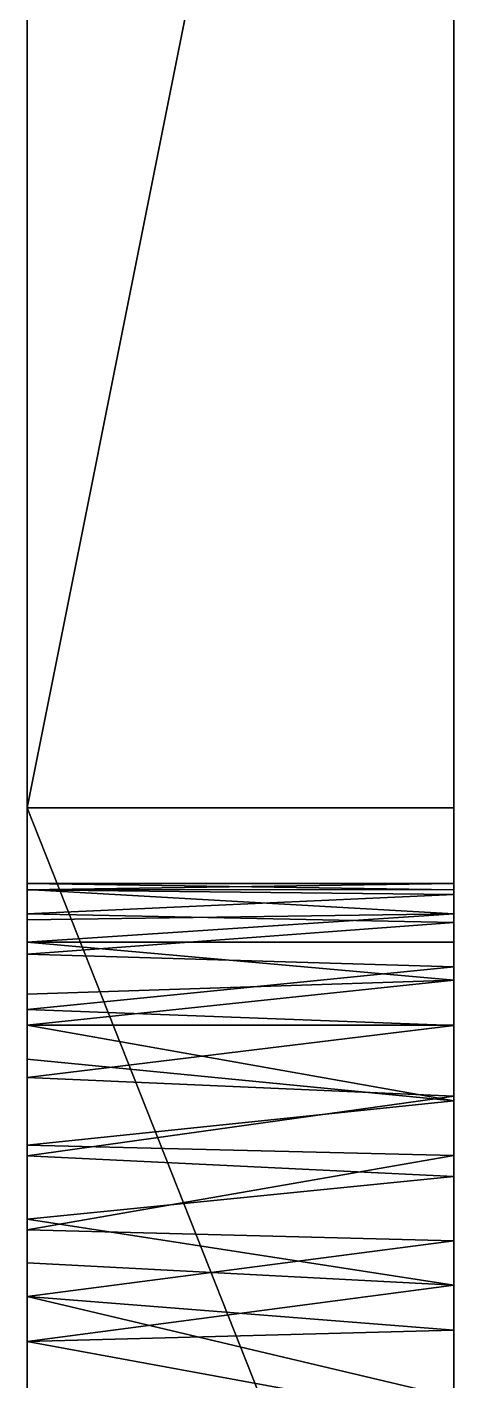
# Model space of a CAD drawing. Extents: x -29.1 to 29.1, y -25 to 25.
# Drawn here: x -29.1 to -25.1, y -0.37 to 12.31 of the extents above; entities that cross this region are included whole.
import ezdxf

# ---------------------------------------------------------------- set-up
doc = ezdxf.new("R2010")
doc.units = 0
doc.header["$MEASUREMENT"] = 0
doc.layers.add('ConstrLine', color=7, linetype='Continuous')
doc.layers.add('ObjLayer', color=2, linetype='Continuous')

msp = doc.modelspace()

# ---------------------------------------------------------------- linework, layer by layer
at = {"layer": 'ConstrLine'}
for points in [[(-29.1, 25, 48), (-29.1, 5, 43.9), (-29.1, 5, 48)], [(-29.1, 2.645, 33.637), (-29.1, 25, 48), (-29.1, 2.964, 33.362)], [(-29.1, 3.255, 33.056), (-29.1, 2.964, 33.362), (-29.1, 25, 48)], [(-29.1, 25, 48), (-29.1, 2.645, 33.637), (-29.1, 5, 43.9)], [(-29.1, 1.74, 26.323), (-29.1, 2.472, 26.738), (-29.1, 25)], [(-29.1, 25, 48), (-29.1, 3.74, 32.367), (-29.1, 3.255, 33.056)], [(-29.1, 3.949, 31.941), (-29.1, 3.74, 32.367), (-29.1, 25, 48)], [(-29.1, 4.235, 30.983), (-29.1, 3.949, 31.941), (-29.1, 25, 48)], [(-29.1, 4.006, 28.703), (-29.1, 4.23, 29.514), (-29.1, 25)], [(-29.1, 4.292, 30.354), (-29.1, 25, 48), (-29.1, 4.23, 29.514)], [(-29.1, 25), (-29.1, 4.23, 29.514), (-29.1, 25, 48)], [(-29.1, 25, 48), (-29.1, 4.292, 30.354), (-29.1, 4.235, 30.983)], [(-29.1, 1.147, 26.105), (-29.1, 25), (-29.1, 0.735, 26.013)], [(-29.1, 1.74, 26.323), (-29.1, 25), (-29.1, 1.147, 26.105)], [(-29.1, 4.006, 28.703), (-29.1, 25), (-29.1, 3.627, 27.951)], [(-29.1, 2.472, 26.738), (-29.1, 3.11, 27.288), (-29.1, 25)], [(-29.1, 3.11, 27.288), (-29.1, 3.627, 27.951), (-29.1, 25)], [(-29.1, 0.735, 26.013), (-29.1, 25), (-29.1, 0, 25.964)], [(-29.1, -25), (-29.1, 0, 25.964), (-29.1, 25)], [(-29.1, 5, 48), (-25.1, 5, 48), (-25.1, 25, 48)], [(-29.1, 5, 48), (-25.1, 25, 48), (-29.1, 25, 48)], [(-25.1, 25, 48), (-25.1, 5, 48), (-25.1, 5, 43.9)], [(-25.1, 3.385, 32.89), (-25.1, 25, 48), (-25.1, 2.964, 33.362)], [(-25.1, 4.006, 31.794), (-25.1, 25, 48), (-25.1, 3.74, 32.367)], [(-25.1, 4.23, 30.982), (-25.1, 25, 48), (-25.1, 4.006, 31.794)], [(-25.1, 3.74, 32.367), (-25.1, 25, 48), (-25.1, 3.385, 32.89)], [(-25.1, 5, 43.9), (-25.1, 2.964, 33.362), (-25.1, 25, 48)], [(-25.1, 4.189, 29.308), (-25.1, 25, 4), (-25.1, 4.292, 30.143)], [(-25.1, 4.292, 30.143), (-25.1, 25, 48), (-25.1, 4.23, 30.982)], [(-25.1, 3.51, 27.776), (-25.1, 2.961, 27.139), (-25.1, 25, 4)], [(-25.1, 3.925, 28.508), (-25.1, 3.51, 27.776), (-25.1, 25, 4)], [(-25.1, 2.961, 27.139), (-25.1, 2.297, 26.621), (-25.1, 25, 4)], [(-25.1, -0.37, 4), (-25.1, 25, 4), (-25.1, 1.545, 26.243)], [(-25.1, 2.297, 26.621), (-25.1, 1.545, 26.243), (-25.1, 25, 4)], [(-25.1, 3.925, 28.508), (-25.1, 25, 4), (-25.1, 4.189, 29.308)], [(-25.1, 25, 48), (-25.1, 4.292, 30.143), (-25.1, 25, 4)], [(-29.1, 1.838, 34.136), (-29.1, 5, 43.9), (-29.1, 2.645, 33.637)], [(-29.1, 1.045, 34.42), (-29.1, 5, 43.9), (-29.1, 1.838, 34.136)], [(-29.1, 0.42, 34.512), (-29.1, 5, 43.9), (-29.1, 1.045, 34.42)], [(-29.1, -0.526, 34.515), (-29.1, 5, 43.9), (-29.1, 0.42, 34.512)], [(-29.1, 5, 43.9), (-29.1, -0.526, 34.515), (-29.1, -5.1, 43.9)], [(-29.1, 5, 48), (-29.1, 5, 43.9), (-25.1, 5, 43.9)], [(-29.1, 5, 48), (-25.1, 5, 43.9), (-25.1, 5, 48)], [(-25.1, 5, 43.9), (-29.1, 5, 43.9), (-25.1, -5.1, 43.9)], [(-29.1, -5.1, 43.9), (-25.1, -5.1, 43.9), (-29.1, 5, 43.9)], [(-25.1, 2.254, 33.906), (-25.1, 5, 43.9), (-25.1, 1.742, 34.178)], [(-25.1, 2.964, 33.362), (-25.1, 5, 43.9), (-25.1, 2.254, 33.906)], [(-25.1, 0.942, 34.443), (-25.1, 1.742, 34.178), (-25.1, 5, 43.9)], [(-25.1, 0.105, 34.546), (-25.1, 0.942, 34.443), (-25.1, 5, 43.9)], [(-25.1, 5, 43.9), (-25.1, -5.1, 43.9), (-25.1, 0.105, 34.546)], [(-29.1, 4.235, 30.983), (-29.1, 4.292, 30.354), (-25.1, 4.23, 30.982)], [(-29.1, 4.292, 30.354), (-29.1, 4.23, 29.514), (-25.1, 4.292, 30.143)], [(-25.1, 4.189, 29.308), (-25.1, 4.292, 30.143), (-29.1, 4.23, 29.514)], [(-25.1, 4.23, 30.982), (-29.1, 4.292, 30.354), (-25.1, 4.292, 30.143)], [(-25.1, 4.006, 31.794), (-29.1, 3.949, 31.941), (-29.1, 4.235, 30.983)], [(-25.1, 4.006, 31.794), (-29.1, 4.235, 30.983), (-25.1, 4.23, 30.982)], [(-29.1, 4.006, 28.703), (-25.1, 4.189, 29.308), (-29.1, 4.23, 29.514)], [(-25.1, 4.189, 29.308), (-29.1, 4.006, 28.703), (-25.1, 3.925, 28.508)], [(-25.1, 3.74, 32.367), (-29.1, 3.74, 32.367), (-25.1, 4.006, 31.794)], [(-29.1, 3.74, 32.367), (-29.1, 3.949, 31.941), (-25.1, 4.006, 31.794)], [(-25.1, 3.925, 28.508), (-29.1, 4.006, 28.703), (-29.1, 3.627, 27.951)], [(-29.1, 3.627, 27.951), (-25.1, 3.51, 27.776), (-25.1, 3.925, 28.508)], [(-29.1, 3.255, 33.056), (-29.1, 3.74, 32.367), (-25.1, 3.385, 32.89)], [(-29.1, 3.74, 32.367), (-25.1, 3.74, 32.367), (-25.1, 3.385, 32.89)], [(-29.1, 3.627, 27.951), (-29.1, 3.11, 27.288), (-25.1, 3.51, 27.776)], [(-25.1, 3.51, 27.776), (-29.1, 3.11, 27.288), (-25.1, 2.961, 27.139)], [(-25.1, 3.385, 32.89), (-29.1, 2.964, 33.362), (-29.1, 3.255, 33.056)], [(-25.1, 3.385, 32.89), (-25.1, 2.964, 33.362), (-29.1, 2.964, 33.362)], [(-29.1, 3.11, 27.288), (-29.1, 2.472, 26.738), (-25.1, 2.961, 27.139)], [(-29.1, 2.964, 33.362), (-25.1, 2.254, 33.906), (-29.1, 2.645, 33.637)], [(-25.1, 2.964, 33.362), (-25.1, 2.254, 33.906), (-29.1, 2.964, 33.362)], [(-25.1, 2.961, 27.139), (-29.1, 2.472, 26.738), (-25.1, 2.297, 26.621)], [(-25.1, 2.254, 33.906), (-29.1, 1.838, 34.136), (-29.1, 2.645, 33.637)], [(-25.1, 2.297, 26.621), (-29.1, 2.472, 26.738), (-29.1, 1.74, 26.323)], [(-29.1, 1.74, 26.323), (-25.1, 1.545, 26.243), (-25.1, 2.297, 26.621)], [(-25.1, 2.254, 33.906), (-25.1, 1.742, 34.178), (-29.1, 1.838, 34.136)], [(-25.1, 1.742, 34.178), (-29.1, 1.045, 34.42), (-29.1, 1.838, 34.136)], [(-25.1, 1.742, 34.178), (-25.1, 0.942, 34.443), (-29.1, 1.045, 34.42)], [(-29.1, 1.74, 26.323), (-29.1, 1.147, 26.105), (-25.1, 1.545, 26.243)], [(-25.1, 1.545, 26.243), (-29.1, 1.147, 26.105), (-25.1, 0.526, 25.982)], [(-25.1, 0.526, 25.982), (-25.1, -0.37, 4), (-25.1, 1.545, 26.243)], [(-29.1, 1.147, 26.105), (-29.1, 0.735, 26.013), (-25.1, 0.526, 25.982)], [(-29.1, 0.42, 34.512), (-29.1, 1.045, 34.42), (-25.1, 0.942, 34.443)], [(-25.1, 0.942, 34.443), (-25.1, 0.105, 34.546), (-29.1, 0.42, 34.512)], [(-29.1, 0.735, 26.013), (-29.1, 0, 25.964), (-25.1, 0.526, 25.982)], [(-25.1, 0.105, 25.951), (-25.1, 0.526, 25.982), (-29.1, 0, 25.964)], [(-25.1, 0.526, 25.982), (-25.1, 0.105, 25.951), (-25.1, -0.37, 4)], [(-29.1, 0.42, 34.512), (-25.1, 0.105, 34.546), (-25.1, -0.526, 34.51)], [(-29.1, -0.526, 34.515), (-29.1, 0.42, 34.512), (-25.1, -0.526, 34.51)], [(-25.1, 0.105, 25.951), (-29.1, 0, 25.964), (-25.1, -0.735, 26.013)], [(-29.1, -25), (-29.1, -1.145, 26.11), (-29.1, 0, 25.964)], [(-25.1, -0.735, 26.013), (-29.1, 0, 25.964), (-29.1, -1.145, 26.11)], [(-25.1, -0.526, 34.51), (-25.1, 0.105, 34.546), (-25.1, -5.1, 43.9)], [(-25.1, 0.105, 25.951), (-25.1, -0.735, 26.013), (-25.1, -0.37, 4)], [(-25.1, -0.37, 4), (-25.1, -1.547, 26.238), (-25.1, -25, 4)], [(-25.1, -0.735, 26.013), (-25.1, -1.547, 26.238), (-25.1, -0.37, 4)]]:
    msp.add_3dface(points, dxfattribs=at)
at = {"layer": 'ObjLayer', "extrusion": (-6.12323e-17, -1, 0)}
for p, q in [((-29.1, 25, 48), (-29.1, 5, 48)), ((-25.1, 5, 48), (-25.1, 25, 48)), ((-29.1, 5, 48), (-25.1, 5, 48)), ((-29.1, 5, 48), (-29.1, 5, 43.9)), ((-29.1, 5, 43.9), (-25.1, 5, 43.9)), ((-29.1, 5, 43.9), (-29.1, -5.1, 43.9)), ((-25.1, 5, 48), (-25.1, 5, 43.9)), ((-25.1, 5, 43.9), (-25.1, -5.1, 43.9))]:
    msp.add_line(p, q, dxfattribs=at)
at = {"layer": 'ObjLayer', "extrusion": (6.12323e-17, 1, 0)}
msp.add_line((-29.1, 25), (-29.1, -25), dxfattribs=at)
at = {"layer": 'ObjLayer'}
for p, q in [((-29.1, 4.23, 29.514), (-29.1, 4.292, 30.354)), ((-29.1, 4.292, 30.354), (-29.1, 4.235, 30.983)), ((-29.1, 4.235, 30.983), (-29.1, 3.949, 31.941)), ((-29.1, 4.006, 28.703), (-29.1, 4.23, 29.514)), ((-29.1, 3.627, 27.951), (-29.1, 4.006, 28.703)), ((-29.1, 3.949, 31.941), (-29.1, 3.74, 32.367)), ((-29.1, 3.74, 32.367), (-29.1, 3.255, 33.056)), ((-29.1, 3.11, 27.288), (-29.1, 3.627, 27.951)), ((-29.1, 3.255, 33.056), (-29.1, 2.964, 33.362)), ((-29.1, 2.472, 26.738), (-29.1, 3.11, 27.288)), ((-29.1, 2.964, 33.362), (-29.1, 2.681, 33.66)), ((-29.1, 2.681, 33.66), (-29.1, 1.838, 34.136)), ((-29.1, 1.74, 26.323), (-29.1, 2.472, 26.738)), ((-29.1, 1.838, 34.136), (-29.1, 1.045, 34.42)), ((-29.1, 1.147, 26.105), (-29.1, 1.74, 26.323)), ((-29.1, 0.735, 26.013), (-29.1, 1.147, 26.105)), ((-29.1, 1.045, 34.42), (-29.1, 0.42, 34.512)), ((-29.1, 0, 25.964), (-29.1, 0.735, 26.013)), ((-29.1, 0.42, 34.512), (-29.1, -0.539, 34.512)), ((-29.1, -1.145, 26.11), (-29.1, 0, 25.964))]:
    msp.add_line(p, q, dxfattribs=at)

doc.saveas('drawing.dxf')
